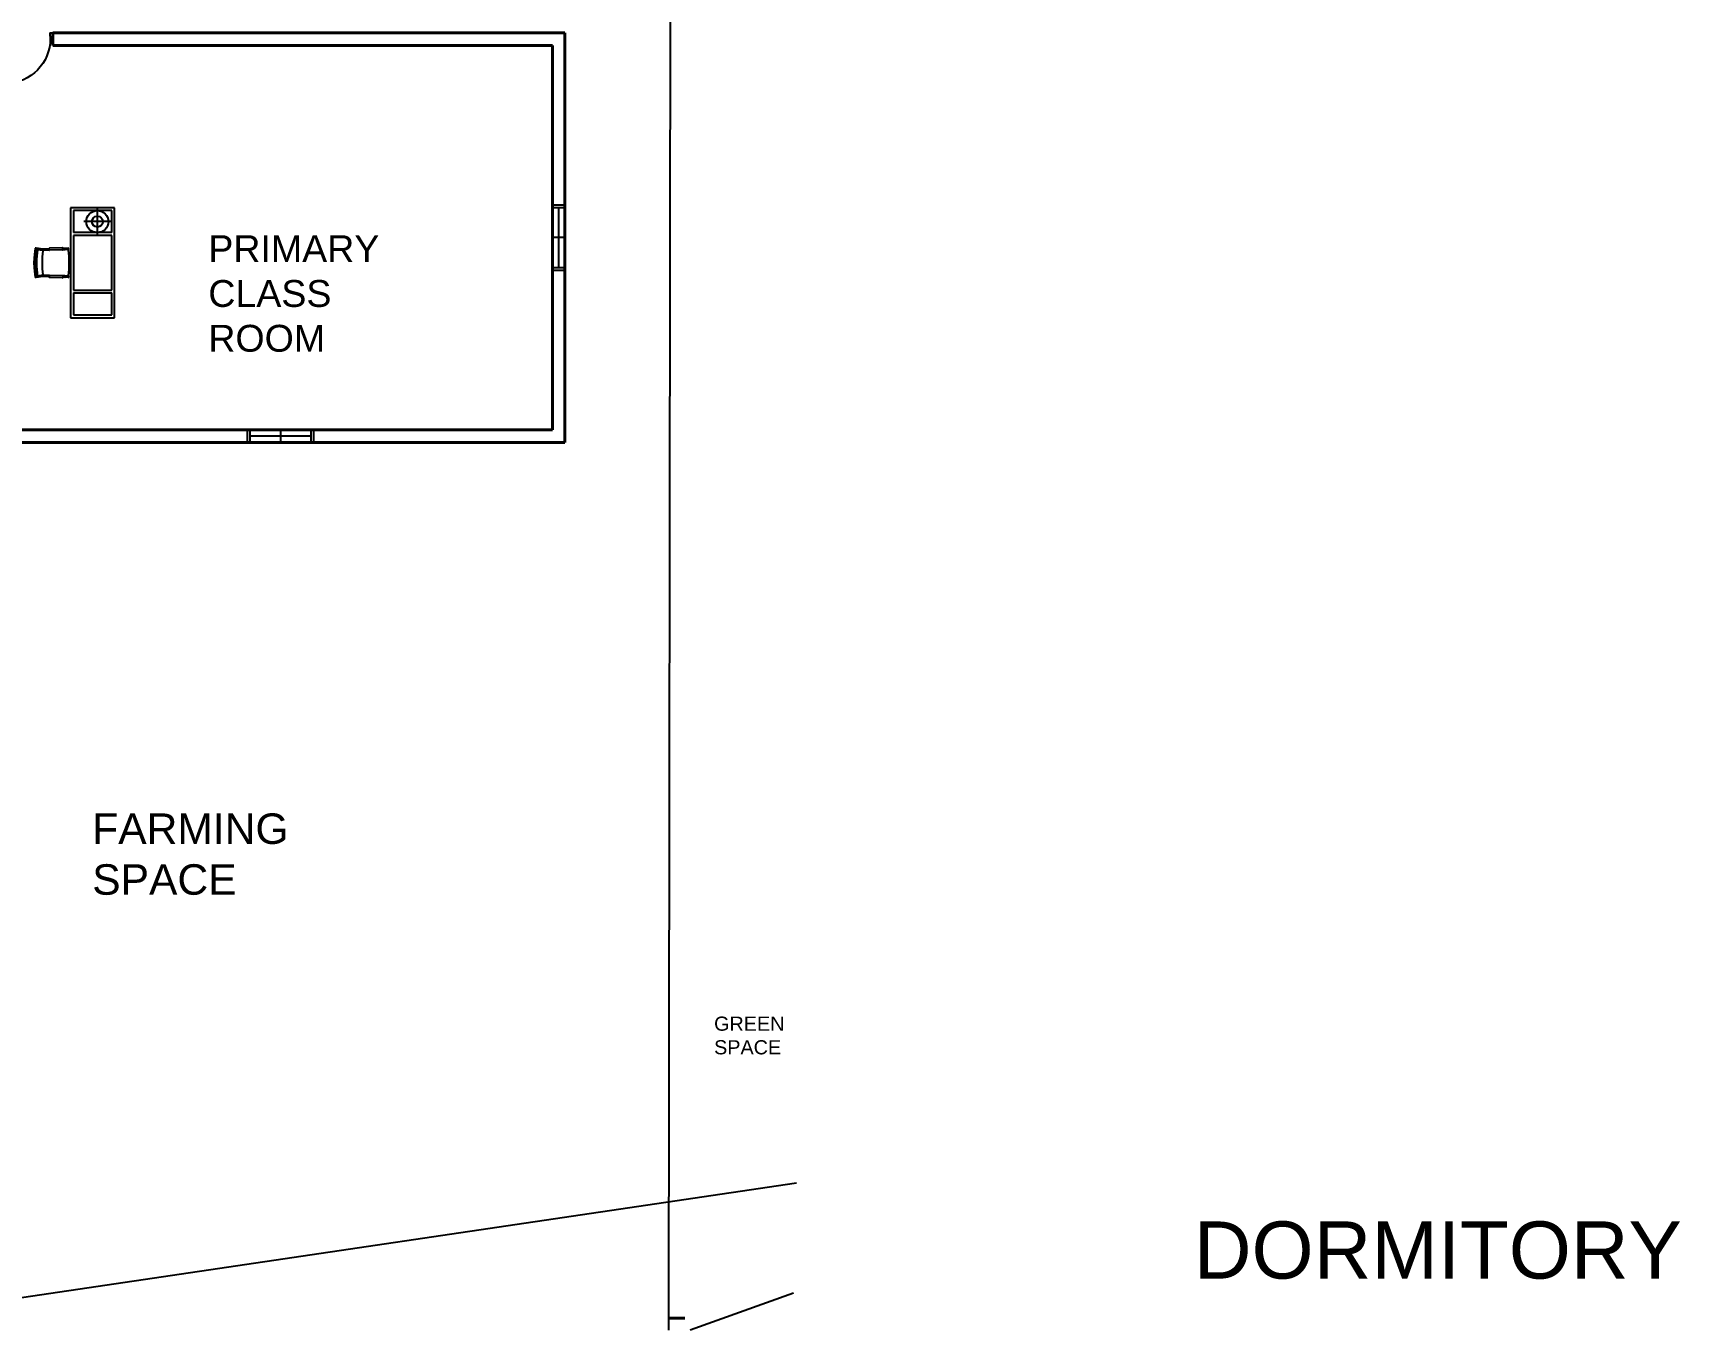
# Model space of a CAD drawing. Header units: metres. Extents: x -353 to 1688, y -477 to 135.
# Drawn here: x 896.66 to 926.67, y 32.22 to 55.85 of the extents above; entities that cross this region are included whole.
import ezdxf

# ---------------------------------------------------------------- set-up
doc = ezdxf.new("R2010")
doc.units = ezdxf.units.M
doc.header["$MEASUREMENT"] = 0
for name, color, linetype in [('door space', 1, 'Continuous'), ('FUR', 7, 'Continuous'), ('WINDOW', 10, 'Continuous')]:
    doc.layers.add(name, color=color, linetype=linetype)
doc.layers.add('TEXT', color=141, linetype='Continuous', plot=False)
doc.layers.add('WALL', color=2, linetype='Continuous', lineweight=40)
doc.styles.get("Standard").update_dxf_attribs({"font": 'arial.ttf'})

msp = doc.modelspace()

# ---------------------------------------------------------------- linework, layer by layer
for p, q in [((908.24226, 32.22081), (908.32444, 95.34035)), ((910.57138, 34.8947), (896.12366, 32.75951)), ((910.51741, 32.89543), (908.63462, 32.22081))]:
    msp.add_line(p, q)
at = {"layer": 'door space'}
for p, q in [((896.9692, 55.85317), (897.0192, 55.85367)), ((896.9692, 55.85317), (896.9698, 55.79317)), ((897.0192, 55.85367), (897.0202, 55.75368)), ((896.9748, 55.79323), (896.9698, 55.79317)), ((896.9748, 55.79323), (896.9752, 55.75323)), ((897.0202, 55.75368), (896.9752, 55.75323))]:
    msp.add_line(p, q, dxfattribs=at)
at = {"layer": 'door space', "extrusion": (0, 0, -1)}
msp.add_ellipse((896.16524, 55.7451), major_axis=(-0.56698, -0.57848), ratio=1, start_param=3.92699082, end_param=5.49778714, dxfattribs=at)
at = {"layer": 'FUR'}
for p, q in [((897.34733, 52.66604), (897.34733, 50.66604)), ((898.14733, 52.66604), (897.34733, 52.66604)), ((897.39733, 52.61604), (897.39733, 52.21604)), ((898.09733, 52.61604), (897.39733, 52.61604)), ((897.83533, 52.16704), (897.83533, 52.66704)), ((898.09733, 52.21604), (898.09733, 52.61604)), ((898.14733, 50.66604), (898.14733, 52.66604)), ((898.09733, 52.21604), (897.39733, 52.21604)), ((898.08533, 52.41704), (897.58533, 52.41704)), ((896.722, 51.93289), (896.70178, 51.93289)), ((896.84367, 51.91656), (896.722, 51.93289)), ((896.80793, 51.89619), (896.81125, 51.92091)), ((896.95733, 51.92011), (896.84161, 51.9165)), ((896.95733, 51.92504), (896.95733, 51.92527)), ((896.95733, 51.90604), (896.95733, 51.92504)), ((897.20217, 51.93777), (896.96217, 51.93027)), ((897.20733, 51.90776), (897.20733, 51.93277)), ((897.30217, 51.93089), (897.20733, 51.92792)), ((897.24217, 51.92901), (897.20733, 51.92792)), ((897.24733, 51.90901), (897.24733, 51.92402)), ((897.30683, 51.92203), (897.30733, 51.92203)), ((897.30694, 51.91853), (897.30733, 51.91839)), ((897.30705, 51.91503), (897.30735, 51.91503)), ((897.30733, 51.91088), (897.30733, 51.92589)), ((897.39733, 52.16604), (897.39733, 51.16604)), ((898.09733, 52.16604), (897.39733, 52.16604)), ((898.09733, 51.16604), (898.09733, 52.16604)), ((896.68233, 51.69604), (896.70258, 51.69604)), ((896.68233, 51.68604), (896.70244, 51.68604)), ((896.68233, 51.67604), (896.70236, 51.67604)), ((896.68233, 51.66404), (896.68233, 51.66606)), ((896.72733, 51.66504), (896.68233, 51.66504)), ((896.68233, 51.65404), (896.70236, 51.65404)), ((896.68233, 51.64404), (896.70244, 51.64404)), ((896.68233, 51.63404), (896.70258, 51.63404)), ((896.70233, 51.66404), (896.70233, 51.66604)), ((896.72733, 51.66604), (896.70236, 51.67604)), ((896.72733, 51.66404), (896.70236, 51.65404)), ((896.72733, 51.66604), (896.70244, 51.68604)), ((896.72733, 51.66404), (896.70244, 51.64404)), ((896.72733, 51.66604), (896.70258, 51.69604)), ((896.72733, 51.66404), (896.70258, 51.63404)), ((896.84239, 51.89151), (896.74328, 51.90481)), ((896.95772, 51.89511), (896.84239, 51.89151)), ((896.95733, 51.90026), (896.95733, 51.90604)), ((897.20249, 51.90276), (896.96249, 51.89526)), ((897.20772, 51.90292), (897.20249, 51.90276)), ((897.30249, 51.90589), (897.20772, 51.90292)), ((897.24249, 51.90401), (897.20772, 51.90292)), ((897.30249, 51.90589), (897.29702, 51.90571)), ((896.722, 51.39718), (896.70178, 51.39718)), ((896.84367, 51.41351), (896.722, 51.39718)), ((896.84239, 51.43857), (896.74328, 51.42526)), ((896.80793, 51.43388), (896.81125, 51.40916)), ((896.95733, 51.40996), (896.84161, 51.41358)), ((896.95772, 51.43496), (896.84239, 51.43857)), ((896.95733, 51.42982), (896.95733, 51.42404)), ((896.95733, 51.42404), (896.95733, 51.40504)), ((896.95733, 51.40504), (896.95733, 51.4048)), ((897.20217, 51.39231), (896.96217, 51.39981)), ((897.20249, 51.42731), (896.96249, 51.43481)), ((897.20772, 51.42715), (897.20249, 51.42731)), ((897.30217, 51.39919), (897.20694, 51.40216)), ((897.20733, 51.42232), (897.20733, 51.3973)), ((897.24217, 51.40106), (897.20733, 51.40215)), ((897.30217, 51.39919), (897.20733, 51.40215)), ((897.30249, 51.42419), (897.20772, 51.42715)), ((897.24249, 51.42606), (897.20772, 51.42715)), ((897.24733, 51.42107), (897.24733, 51.40606)), ((897.30249, 51.42419), (897.29702, 51.42436)), ((897.30683, 51.40804), (897.30733, 51.40804)), ((897.30694, 51.41154), (897.30733, 51.41169)), ((897.30705, 51.41505), (897.30735, 51.41505)), ((897.30733, 51.41919), (897.30733, 51.40418)), ((897.39733, 51.16604), (898.09733, 51.16604)), ((897.39733, 51.11604), (897.39733, 50.71604)), ((897.39733, 51.11604), (898.09733, 51.11604)), ((898.09733, 50.71604), (898.09733, 51.11604)), ((897.39733, 50.71604), (898.09733, 50.71604)), ((897.34733, 50.66604), (898.14733, 50.66604))]:
    msp.add_line(p, q, dxfattribs=at)
for centre, major_axis, start_param, end_param in [((897.83533, 52.41704), (-0.14142, 0.14142), 5.49778714, 11.78097245), ((897.83533, 52.41704), (-0.07071, -0.07071), 3.92699082, 10.21017612), ((898.52233, 51.66604), (-1.30108, 1.30108), 0.63985589, 0.76909309), ((898.52233, 51.66604), (-1.28693, 1.28693), 0.63824494, 0.7689139), ((896.96233, 51.92527), (-0.00354, -0.00354), 3.95823065, 5.49778714), ((897.20233, 51.93277), (-0.00354, -0.00354), 2.35619449, 3.95823065), ((897.24233, 51.92402), (-0.00354, -0.00354), 2.35619449, 3.95823065), ((897.30233, 51.92589), (-0.00354, -0.00354), 2.35619449, 3.95823065), ((897.30233, 51.91088), (-0.00354, 0.00354), 2.38743432, 3.92699082), ((896.68233, 51.69104), (-0.00354, 0.00354), 5.49778714, 8.6393798), ((896.68233, 51.68104), (-0.00354, 0.00354), 5.49778714, 8.6393798), ((896.68233, 51.67104), (-0.00354, 0.00354), 5.49778714, 8.6393798), ((896.68233, 51.65904), (-0.00354, 0.00354), 5.49778714, 8.6393798), ((896.68233, 51.64904), (-0.00354, 0.00354), 5.49778714, 8.6393798), ((896.68233, 51.63904), (-0.00354, 0.00354), 5.49778714, 8.6393798), ((898.52233, 51.66404), (-1.30108, -1.30108), -0.76909309, -0.63985589), ((896.70233, 51.69104), (-0.00354, 0.00354), 5.49778714, 8.6393798), ((896.70233, 51.68104), (-0.00354, 0.00354), 5.49778714, 8.6393798), ((896.70233, 51.67104), (-0.00354, 0.00354), 5.49778714, 8.6393798), ((896.70233, 51.65904), (-0.00354, 0.00354), 5.49778714, 8.6393798), ((896.70233, 51.64904), (-0.00354, 0.00354), 5.49778714, 8.6393798), ((896.70233, 51.63904), (-0.00354, 0.00354), 5.49778714, 8.6393798), ((898.52233, 51.66404), (-1.28693, -1.28693), -0.7689139, -0.63824494), ((898.52233, 51.66604), (-1.26926, 1.26926), 0.65198164, 0.78595527), ((898.52233, 51.66404), (-1.26926, -1.26926), -0.78595527, -0.65198164), ((898.52233, 51.66604), (-1.19855, -1.19855), -0.91332448, -0.78539816), ((898.52233, 51.66404), (-1.19855, 1.19855), 0.78539816, 0.91332448), ((896.82776, 51.88026), (-0.00959, -0.00959), 2.50567038, 3.58377125), ((896.85424, 51.88016), (-0.00936, 0.00936), 6.01224361, 6.90797328), ((896.96233, 51.90026), (-0.00354, 0.00354), 0.78539816, 2.38743432), ((897.20233, 51.90776), (-0.00354, 0.00354), 2.38743432, 3.92699082), ((897.24233, 51.90901), (-0.00354, -0.00354), 0.816638, 2.35619449), ((897.29733, 51.89572), (-0.00707, 0.00707), 3.92699082, 5.52902698), ((895.47737, 51.66088), (-1.30459, 1.30459), 3.92978691, 4.05462453), ((895.47737, 51.6692), (-1.30459, -1.30459), 2.22856078, 2.3533984), ((896.82776, 51.44981), (-0.00959, 0.00959), 2.69941406, 3.77751493), ((896.85424, 51.44991), (-0.00936, -0.00936), -0.62478797, 0.27094169), ((896.96233, 51.42982), (-0.00354, -0.00354), 3.89575098, 5.49778714), ((896.96233, 51.4048), (-0.00354, 0.00354), 0.78539816, 2.32495466), ((897.20233, 51.3973), (-0.00354, 0.00354), 2.32495466, 3.92699082), ((897.20233, 51.42232), (-0.00354, -0.00354), 2.35619449, 3.89575098), ((897.24233, 51.40606), (-0.00354, 0.00354), 2.32495466, 3.92699082), ((897.24233, 51.42107), (-0.00354, 0.00354), 3.92699082, 5.46654731), ((897.29733, 51.43435), (-0.00707, -0.00707), 0.75415833, 2.35619449), ((897.30233, 51.40418), (-0.00354, 0.00354), 2.32495466, 3.92699082), ((897.30233, 51.41919), (-0.00354, -0.00354), 2.35619449, 3.89575098)]:
    msp.add_ellipse(centre, major_axis=major_axis, ratio=1, start_param=start_param, end_param=end_param, dxfattribs=at)
at = {"layer": 'WALL'}
for p, q in [((897.02358, 55.85279), (906.35366, 55.85408)), ((897.02358, 55.62279), (897.02358, 55.85279)), ((906.35366, 48.39408), (906.35366, 55.85408)), ((897.02358, 55.62408), (906.12366, 55.62408)), ((906.12366, 48.62408), (906.12366, 55.62408)), ((894.39366, 48.62408), (906.12366, 48.62408)), ((890.36366, 48.39408), (906.35366, 48.39408)), ((908.25911, 45.16408), (908.25941, 45.16408)), ((908.5351, 32.43854), (908.24254, 32.43854))]:
    msp.add_line(p, q, dxfattribs=at)
at = {"layer": 'WINDOW'}
for p, q in [((906.12366, 51.52408), (906.12366, 52.72408)), ((906.12366, 52.72408), (906.35366, 52.72408)), ((906.12366, 52.67408), (906.35366, 52.67408)), ((906.23866, 51.57408), (906.23866, 52.67408)), ((906.35366, 52.72408), (906.35366, 51.52408)), ((906.35366, 52.12408), (906.12366, 52.12408)), ((906.35366, 51.52408), (906.35366, 52.12408)), ((906.35366, 51.57408), (906.12366, 51.57408)), ((906.35366, 51.52408), (906.12366, 51.52408)), ((900.57099, 48.39297), (900.57099, 48.62297)), ((900.57099, 48.62297), (901.77099, 48.62297)), ((900.62099, 48.39297), (900.62099, 48.62297)), ((901.77099, 48.62297), (901.17099, 48.62297)), ((901.17099, 48.62297), (901.17099, 48.39297)), ((901.72099, 48.62297), (901.72099, 48.39297)), ((901.77099, 48.62297), (901.77099, 48.39297)), ((901.77099, 48.39297), (900.57099, 48.39297)), ((901.72099, 48.50797), (900.62099, 48.50797))]:
    msp.add_line(p, q, dxfattribs=at)

# ---------------------------------------------------------------- texts
at = {"layer": 'TEXT', "attachment_point": 1}
for s, width, gutter_width, insert, char_height in [('PRIMARY CLASS ROOM', 0.0174659, 2.448, (899.85587, 52.16777), 0.4896005), ('FARMING SPACE', 0.0644033, 2.7769, (897.74097, 41.63342), 0.5553807), ('GREEN SPACE', 0.386157, 1.2902, (909.06972, 37.93226), 0.258039), ('DORMITORY', 0.506128, 5.20671, (917.8104, 34.20009), 1.041343)]:
    msp.add_mtext_dynamic_manual_height_columns(s, width=width, gutter_width=gutter_width, heights=[0], dxfattribs=dict(at, insert=insert, char_height=char_height))

doc.saveas('drawing.dxf')
